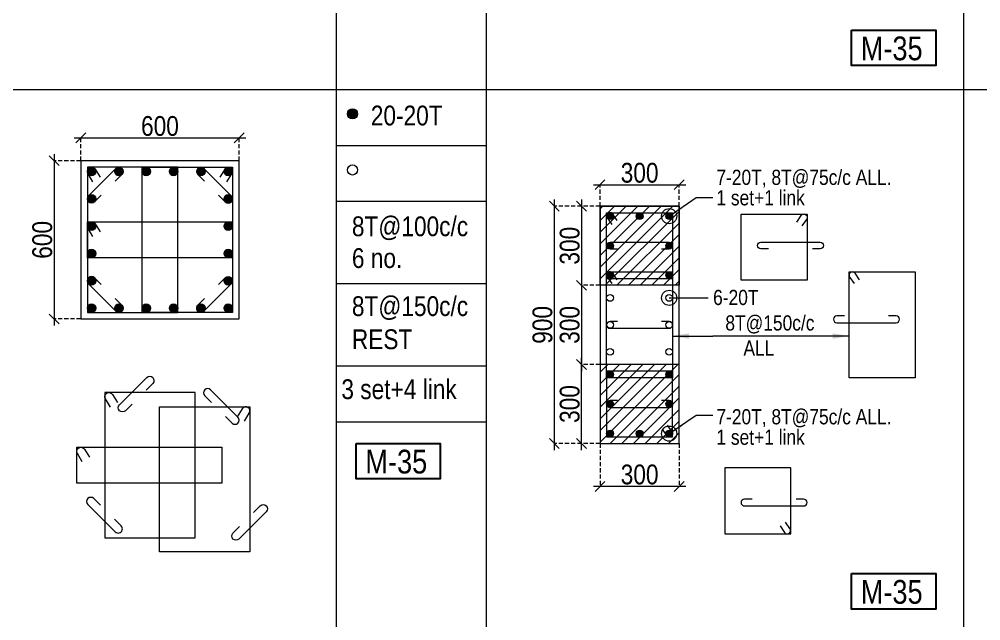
# Model space of a CAD drawing. Header units: millimetres. Extents: x 1112055 to 3390982, y -148532 to 766891.
# Drawn here: x 2099967 to 2114544, y 171545 to 180665 of the extents above; entities that cross this region are included whole.
import ezdxf
from ezdxf.enums import TextEntityAlignment as Align

# ---------------------------------------------------------------- set-up
doc = ezdxf.new("R2010")
doc.units = ezdxf.units.MM
doc.header["$PDMODE"] = 35
doc.header["$PDSIZE"] = -25
doc.linetypes.add('DASHED2', pattern=[0.375, 0.25, -0.125])
doc.linetypes.add('Hidden', pattern=[9.525, 6.35, -3.175])
for name, color, linetype, lineweight in [('B COL', 1, 'Continuous', 30), ('B COL. SIZE DIM', 220, 'Continuous', 25), ('B COLSCH', 204, 'Continuous', 20), ('B COLUMN', 1, 'Hidden', 9), ('B STEEL', 34, 'Continuous', 15), ('B-ST TEXT', 7, 'Continuous', 9), ('F HATCH', 251, 'Continuous', 18)]:
    doc.layers.add(name, color=color, linetype=linetype, lineweight=lineweight)
doc.layers.add('B TEXT', color=7, linetype='Continuous')
doc.styles.add('dim inside', font='romans.shx', dxfattribs={"width": 0.8, "height": 125})
doc.styles.add('SWINC', font='swissc.ttf')
doc.styles.add('TAHOMA', font='tahoma.ttf')
doc.dimstyles.new('dim inside', dxfattribs={"dimtxt": 125, "dimasz": 100, "dimexe": 0, "dimexo": 0, "dimgap": 10, "dimtad": 0, "dimdec": 0, "dimzin": 0, "dimdsep": 46, "dimtxsty": 'dim inside', "dimblk": 'SMALL', "dimcen": 0.09, "dimadec": 0, "dimazin": 0, "dimtfac": 1, "dimtdec": 0, "dimtofl": 0, "dimtmove": 0, "dimatfit": 3, "dimfxl": 1, "dimtolj": 1, "dimtzin": 0, "dimarcsym": 2})
doc.dimstyles.new('PARESH', dxfattribs={"dimscale": 0, "dimtxt": 300, "dimasz": 150, "dimexe": 150, "dimexo": 150, "dimgap": 25, "dimtad": 1, "dimdec": 0, "dimzin": 0, "dimdsep": 46, "dimtxsty": 'TAHOMA', "dimblk": 'ARCHTICK', "dimcen": 100, "dimdle": 150, "dimclrd": 251, "dimclre": 251, "dimclrt": 6, "dimadec": 0, "dimazin": 0, "dimtfac": 1, "dimtdec": 0, "dimtix": 1, "dimtofl": 0, "dimtmove": 0, "dimatfit": 2, "dimfxl": 0.18, "dimtolj": 1, "dimtzin": 0, "dimlwd": 9, "dimlwe": 9, "dimarcsym": 0})
pattern_1 = [(45, (1207859.92, 105429.73), (-88.388348, 88.388348), [])]

# ---------------------------------------------------------------- blocks, each defined once
blk = doc.blocks.new('_Oblique')
at = {"color": 0, "linetype": 'ByBlock', "lineweight": -2}
blk.add_line((-0.5, -0.5), (0.5, 0.5), dxfattribs=at)
blk = doc.blocks.new('*D293')
at = {"layer": 'B COL. SIZE DIM', "color": 250, "lineweight": 9, "ltscale": 250, "transparency": 16777216}
blk.add_line((2100800, 178865), (2103400, 178865), dxfattribs=at)
at = {"layer": 'B COL. SIZE DIM', "color": 250, "linetype": 'DASHED2', "lineweight": 9, "ltscale": 250, "transparency": 16777216}
for p, q in [((2100900, 178520), (2100900, 178865)), ((2103300, 178520), (2103300, 178865))]:
    blk.add_line(p, q, dxfattribs=at)
at = {"layer": 'Defpoints', "color": 0, "ltscale": 250, "transparency": 16777216}
for p in [(2103300, 178865), (2100900, 178520), (2103300, 178520)]:
    blk.add_point(p, dxfattribs=at)
at = {"layer": 'B COL. SIZE DIM', "color": 250, "lineweight": 9, "ltscale": 250, "transparency": 16777216, "xscale": 150, "yscale": 150, "zscale": 150, "rotation": 180}
blk.add_blockref('_Oblique', (2100900, 178865), dxfattribs=at)
at = {"layer": 'B COL. SIZE DIM', "color": 250, "lineweight": 9, "ltscale": 250, "transparency": 16777216, "xscale": 150, "yscale": 150, "zscale": 150}
blk.add_blockref('_Oblique', (2103300, 178865), dxfattribs=at)
at = {"layer": 'B COL. SIZE DIM', "color": 6, "ltscale": 250, "transparency": 16777216, "insert": (2102100, 179044), "char_height": 300, "attachment_point": 5, "style": 'SWINC'}
blk.add_mtext('\\A1;600', dxfattribs=at)
blk = doc.blocks.new('*D294')
at = {"layer": 'B COL. SIZE DIM', "color": 250, "lineweight": 9, "ltscale": 250, "transparency": 16777216}
blk.add_line((2100496, 178620), (2100496, 176020), dxfattribs=at)
at = {"layer": 'B COL. SIZE DIM', "color": 250, "linetype": 'DASHED2', "lineweight": 9, "ltscale": 250, "transparency": 16777216}
for p, q in [((2100900, 178520), (2100496, 178520)), ((2100900, 176120), (2100496, 176120))]:
    blk.add_line(p, q, dxfattribs=at)
at = {"layer": 'Defpoints', "color": 0, "ltscale": 250, "transparency": 16777216}
for p in [(2100900, 178520), (2100496, 176120), (2100900, 176120)]:
    blk.add_point(p, dxfattribs=at)
at = {"layer": 'B COL. SIZE DIM', "color": 250, "lineweight": 9, "ltscale": 250, "transparency": 16777216, "xscale": 150, "yscale": 150, "zscale": 150}
for p, rotation in [((2100496, 178520), 90), ((2100496, 176120), 270)]:
    blk.add_blockref('_Oblique', p, dxfattribs=dict(at, rotation=rotation))
at = {"layer": 'B COL. SIZE DIM', "color": 6, "ltscale": 250, "transparency": 16777216, "insert": (2100317, 177320), "char_height": 300, "attachment_point": 5, "rotation": 90, "style": 'SWINC'}
blk.add_mtext('\\A1;600', dxfattribs=at)
blk = doc.blocks.new('*D344')
at = {"layer": 'B COL. SIZE DIM', "color": 250, "lineweight": 9, "ltscale": 250, "transparency": 16777216}
blk.add_line((2108672, 178156), (2110072, 178156), dxfattribs=at)
at = {"layer": 'B COL. SIZE DIM', "color": 250, "linetype": 'DASHED2', "lineweight": 9, "ltscale": 250, "transparency": 16777216}
for p, q in [((2108772, 177831), (2108772, 178156)), ((2109972, 177831), (2109972, 178156))]:
    blk.add_line(p, q, dxfattribs=at)
at = {"layer": 'Defpoints', "color": 0, "ltscale": 250, "transparency": 16777216}
for p in [(2109972, 178156), (2108772, 177831), (2109972, 177831)]:
    blk.add_point(p, dxfattribs=at)
at = {"layer": 'B COL. SIZE DIM', "color": 250, "lineweight": 9, "ltscale": 250, "transparency": 16777216, "xscale": 150, "yscale": 150, "zscale": 150, "rotation": 180}
blk.add_blockref('_Oblique', (2108772, 178156), dxfattribs=at)
at = {"layer": 'B COL. SIZE DIM', "color": 250, "lineweight": 9, "ltscale": 250, "transparency": 16777216, "xscale": 150, "yscale": 150, "zscale": 150}
blk.add_blockref('_Oblique', (2109972, 178156), dxfattribs=at)
at = {"layer": 'B COL. SIZE DIM', "color": 6, "ltscale": 250, "transparency": 16777216, "insert": (2109372, 178335), "char_height": 300, "attachment_point": 5, "style": 'SWINC'}
blk.add_mtext('\\A1;300', dxfattribs=at)
blk = doc.blocks.new('*D345')
at = {"layer": 'B COL. SIZE DIM', "color": 250, "lineweight": 9, "ltscale": 250, "transparency": 16777216}
blk.add_line((2108492, 176731), (2108492, 175331), dxfattribs=at)
at = {"layer": 'B COL. SIZE DIM', "color": 250, "linetype": 'DASHED2', "lineweight": 9, "ltscale": 250, "transparency": 16777216}
for p, q in [((2108772, 176631), (2108492, 176631)), ((2108772, 175431), (2108492, 175431))]:
    blk.add_line(p, q, dxfattribs=at)
at = {"layer": 'Defpoints', "color": 0, "ltscale": 250, "transparency": 16777216}
for p in [(2108772, 176631), (2108492, 175431), (2108772, 175431)]:
    blk.add_point(p, dxfattribs=at)
at = {"layer": 'B COL. SIZE DIM', "color": 250, "lineweight": 9, "ltscale": 250, "transparency": 16777216, "xscale": 150, "yscale": 150, "zscale": 150}
for p, rotation in [((2108492, 176631), 90), ((2108492, 175431), 270)]:
    blk.add_blockref('_Oblique', p, dxfattribs=dict(at, rotation=rotation))
at = {"layer": 'B COL. SIZE DIM', "color": 6, "ltscale": 250, "transparency": 16777216, "insert": (2108313, 176031), "char_height": 300, "attachment_point": 5, "rotation": 90, "style": 'SWINC'}
blk.add_mtext('\\A1;300', dxfattribs=at)
blk = doc.blocks.new('*D346')
at = {"layer": 'B COL. SIZE DIM', "color": 250, "lineweight": 9, "ltscale": 250, "transparency": 16777216}
blk.add_line((2108492, 177931), (2108492, 176531), dxfattribs=at)
at = {"layer": 'B COL. SIZE DIM', "color": 250, "linetype": 'DASHED2', "lineweight": 9, "ltscale": 250, "transparency": 16777216}
for p, q in [((2108772, 177831), (2108492, 177831)), ((2108772, 176631), (2108492, 176631))]:
    blk.add_line(p, q, dxfattribs=at)
at = {"layer": 'Defpoints', "color": 0, "ltscale": 250, "transparency": 16777216}
for p in [(2108772, 177831), (2108492, 176631), (2108772, 176631)]:
    blk.add_point(p, dxfattribs=at)
at = {"layer": 'B COL. SIZE DIM', "color": 250, "lineweight": 9, "ltscale": 250, "transparency": 16777216, "xscale": 150, "yscale": 150, "zscale": 150}
for p, rotation in [((2108492, 177831), 90), ((2108492, 176631), 270)]:
    blk.add_blockref('_Oblique', p, dxfattribs=dict(at, rotation=rotation))
at = {"layer": 'B COL. SIZE DIM', "color": 6, "ltscale": 250, "transparency": 16777216, "insert": (2108313, 177231), "char_height": 300, "attachment_point": 5, "rotation": 90, "style": 'SWINC'}
blk.add_mtext('\\A1;300', dxfattribs=at)
blk = doc.blocks.new('*D347')
at = {"layer": 'B COL. SIZE DIM', "color": 250, "lineweight": 9, "ltscale": 250, "transparency": 16777216}
blk.add_line((2108492, 174131), (2108492, 175531), dxfattribs=at)
at = {"layer": 'B COL. SIZE DIM', "color": 250, "linetype": 'DASHED2', "lineweight": 9, "ltscale": 250, "transparency": 16777216}
for p, q in [((2108772, 175431), (2108492, 175431)), ((2108772, 174231), (2108492, 174231))]:
    blk.add_line(p, q, dxfattribs=at)
at = {"layer": 'Defpoints', "color": 0, "ltscale": 250, "transparency": 16777216}
for p in [(2108492, 175431), (2108772, 175431), (2108772, 174231)]:
    blk.add_point(p, dxfattribs=at)
at = {"layer": 'B COL. SIZE DIM', "color": 250, "lineweight": 9, "ltscale": 250, "transparency": 16777216, "xscale": 150, "yscale": 150, "zscale": 150}
for p, rotation in [((2108492, 175431), 90), ((2108492, 174231), 270)]:
    blk.add_blockref('_Oblique', p, dxfattribs=dict(at, rotation=rotation))
at = {"layer": 'B COL. SIZE DIM', "color": 6, "ltscale": 250, "transparency": 16777216, "insert": (2108313, 174831), "char_height": 300, "attachment_point": 5, "rotation": 90, "style": 'SWINC'}
blk.add_mtext('\\A1;300', dxfattribs=at)
blk = doc.blocks.new('*D348')
at = {"layer": 'B COL. SIZE DIM', "color": 250, "lineweight": 9, "ltscale": 250, "transparency": 16777216}
blk.add_line((2108079, 177931), (2108079, 174131), dxfattribs=at)
at = {"layer": 'B COL. SIZE DIM', "color": 250, "linetype": 'DASHED2', "lineweight": 9, "ltscale": 250, "transparency": 16777216}
for p, q in [((2108772, 177831), (2108079, 177831)), ((2108772, 174231), (2108079, 174231))]:
    blk.add_line(p, q, dxfattribs=at)
at = {"layer": 'Defpoints', "color": 0, "ltscale": 250, "transparency": 16777216}
for p in [(2108772, 177831), (2108079, 174231), (2108772, 174231)]:
    blk.add_point(p, dxfattribs=at)
at = {"layer": 'B COL. SIZE DIM', "color": 250, "lineweight": 9, "ltscale": 250, "transparency": 16777216, "xscale": 150, "yscale": 150, "zscale": 150}
for p, rotation in [((2108079, 177831), 90), ((2108079, 174231), 270)]:
    blk.add_blockref('_Oblique', p, dxfattribs=dict(at, rotation=rotation))
at = {"layer": 'B COL. SIZE DIM', "color": 6, "ltscale": 250, "transparency": 16777216, "insert": (2107900, 176031), "char_height": 300, "attachment_point": 5, "rotation": 90, "style": 'SWINC'}
blk.add_mtext('\\A1;900', dxfattribs=at)
blk = doc.blocks.new('*D442')
at = {"layer": 'B COL. SIZE DIM', "color": 250, "linetype": 'DASHED2', "lineweight": 9, "ltscale": 250, "transparency": 16777216}
for p, q in [((2108772, 174231), (2108772, 173582)), ((2109972, 174231), (2109972, 173582))]:
    blk.add_line(p, q, dxfattribs=at)
at = {"layer": 'B COL. SIZE DIM', "color": 250, "lineweight": 9, "ltscale": 250, "transparency": 16777216}
blk.add_line((2110072, 173582), (2108672, 173582), dxfattribs=at)
at = {"layer": 'Defpoints', "color": 0, "ltscale": 250, "transparency": 16777216}
for p in [(2108772, 174231), (2109972, 174231), (2108772, 173582)]:
    blk.add_point(p, dxfattribs=at)
at = {"layer": 'B COL. SIZE DIM', "color": 250, "lineweight": 9, "ltscale": 250, "transparency": 16777216, "xscale": 150, "yscale": 150, "zscale": 150, "rotation": 180}
blk.add_blockref('_Oblique', (2108772, 173582), dxfattribs=at)
at = {"layer": 'B COL. SIZE DIM', "color": 250, "lineweight": 9, "ltscale": 250, "transparency": 16777216, "xscale": 150, "yscale": 150, "zscale": 150}
blk.add_blockref('_Oblique', (2109972, 173582), dxfattribs=at)
at = {"layer": 'B COL. SIZE DIM', "color": 6, "ltscale": 250, "transparency": 16777216, "insert": (2109372, 173761), "char_height": 300, "attachment_point": 5, "style": 'SWINC'}
blk.add_mtext('\\A1;300', dxfattribs=at)
blk = doc.blocks.new('_ArchTick')
at = {"color": 0, "linetype": 'ByBlock', "const_width": 0.15}
blk.add_lwpolyline([(-0.5, -0.5), (0.5, 0.5)], dxfattribs=at)

msp = doc.modelspace()

# ---------------------------------------------------------------- hatches: boundary and pattern name
at = {"layer": 'B STEEL', "lineweight": 9, "ltscale": 0.5}
h = msp.add_hatch(color=34, dxfattribs=at)
edge = h.paths.add_edge_path()
edge.add_arc((2105018.5, 179229.5), 76.8, 0, 360)
h = msp.add_hatch(color=34, dxfattribs=at)
edge = h.paths.add_edge_path()
edge.add_arc((2101064.2, 178356.3), 64, 0, 360)
h = msp.add_hatch(color=34, dxfattribs=at)
edge = h.paths.add_edge_path()
edge.add_arc((2101478.6, 178356.3), 64, 180, 540, ccw=False)
at = {"layer": 'B STEEL'}
h = msp.add_hatch(color=34, dxfattribs=at)
edge = h.paths.add_edge_path()
edge.add_arc((2101893, 178356.3), 64, 0, 360)
h = msp.add_hatch(color=34, dxfattribs=at)
edge = h.paths.add_edge_path()
edge.add_arc((2102307.4, 178356.3), 64, 0, 360)
at = {"layer": 'B STEEL', "lineweight": 9, "ltscale": 0.5}
h = msp.add_hatch(color=34, dxfattribs=at)
edge = h.paths.add_edge_path()
edge.add_arc((2102721.8, 178356.3), 64, 180, 540, ccw=False)
h = msp.add_hatch(color=34, dxfattribs=at)
edge = h.paths.add_edge_path()
edge.add_arc((2103136.1, 178356.3), 64, 180, 540, ccw=False)
h = msp.add_hatch(color=34, dxfattribs=at)
edge = h.paths.add_edge_path()
edge.add_arc((2101064.2, 177941.9), 64, 0, 360)
h = msp.add_hatch(color=34, dxfattribs=at)
edge = h.paths.add_edge_path()
edge.add_arc((2103136.1, 177941.9), 64, 180, 540, ccw=False)
at = {"layer": 'B STEEL', "lineweight": 13}
h = msp.add_hatch(color=256, dxfattribs=at)
h.dxf.hatch_style = 1
edge = h.paths.add_edge_path()
edge.add_arc((2108923.5, 177679.9), 51.4, 0, 360)
h = msp.add_hatch(color=256, dxfattribs=at)
h.dxf.hatch_style = 1
edge = h.paths.add_edge_path()
edge.add_arc((2109372.1, 177679.9), 51.4, 0, 360)
h = msp.add_hatch(color=256, dxfattribs=at)
h.dxf.hatch_style = 1
edge = h.paths.add_edge_path()
edge.add_arc((2109820.7, 177679.9), 51.4, 0, 360)
at = {"layer": 'B STEEL'}
h = msp.add_hatch(color=34, dxfattribs=at)
edge = h.paths.add_edge_path()
edge.add_arc((2101064.2, 177527.5), 64, 0, 360)
h = msp.add_hatch(color=34, dxfattribs=at)
edge = h.paths.add_edge_path()
edge.add_arc((2103136.1, 177527.5), 64, 0, 360)
at = {"layer": 'B STEEL', "lineweight": 13}
h = msp.add_hatch(color=256, dxfattribs=at)
h.dxf.hatch_style = 1
edge = h.paths.add_edge_path()
edge.add_arc((2108923.5, 177231.3), 51.4, 0, 360)
h = msp.add_hatch(color=256, dxfattribs=at)
h.dxf.hatch_style = 1
edge = h.paths.add_edge_path()
edge.add_arc((2109820.7, 177231.3), 51.4, 0, 360)
at = {"layer": 'B STEEL'}
h = msp.add_hatch(color=34, dxfattribs=at)
edge = h.paths.add_edge_path()
edge.add_arc((2101064.2, 177113.1), 64, 0, 360)
h = msp.add_hatch(color=34, dxfattribs=at)
edge = h.paths.add_edge_path()
edge.add_arc((2103136.1, 177113.1), 64, 0, 360)
at = {"layer": 'B STEEL', "lineweight": 13}
h = msp.add_hatch(color=256, dxfattribs=at)
h.dxf.hatch_style = 1
edge = h.paths.add_edge_path()
edge.add_arc((2108923.5, 176782.7), 51.4, 0, 360)
h = msp.add_hatch(color=256, dxfattribs=at)
h.dxf.hatch_style = 1
edge = h.paths.add_edge_path()
edge.add_arc((2109820.7, 176782.7), 51.4, 0, 360)
at = {"layer": 'B STEEL', "lineweight": 9, "ltscale": 0.5}
h = msp.add_hatch(color=34, dxfattribs=at)
edge = h.paths.add_edge_path()
edge.add_arc((2101064.2, 176698.7), 64, 0, 360)
h = msp.add_hatch(color=34, dxfattribs=at)
edge = h.paths.add_edge_path()
edge.add_arc((2103136.1, 176698.7), 64, 180, 540, ccw=False)
h = msp.add_hatch(color=34, dxfattribs=at)
edge = h.paths.add_edge_path()
edge.add_arc((2101064.2, 176284.3), 64, 0, 360, ccw=False)
h = msp.add_hatch(color=34, dxfattribs=at)
edge = h.paths.add_edge_path()
edge.add_arc((2101478.6, 176284.3), 64, -180, 180)
at = {"layer": 'B STEEL'}
h = msp.add_hatch(color=34, dxfattribs=at)
edge = h.paths.add_edge_path()
edge.add_arc((2101893, 176284.3), 64, 0, 360)
h = msp.add_hatch(color=34, dxfattribs=at)
edge = h.paths.add_edge_path()
edge.add_arc((2102307.4, 176284.3), 64, 0, 360)
at = {"layer": 'B STEEL', "lineweight": 9, "ltscale": 0.5}
h = msp.add_hatch(color=34, dxfattribs=at)
edge = h.paths.add_edge_path()
edge.add_arc((2102721.8, 176284.3), 64, -180, 180)
h = msp.add_hatch(color=34, dxfattribs=at)
edge = h.paths.add_edge_path()
edge.add_arc((2103136.1, 176284.3), 64, -180, 180)
at = {"layer": 'B STEEL', "lineweight": 13}
h = msp.add_hatch(color=256, dxfattribs=at)
h.dxf.hatch_style = 1
edge = h.paths.add_edge_path()
edge.add_arc((2108923.5, 175279.9), 51.4, 0, 360)
h = msp.add_hatch(color=256, dxfattribs=at)
h.dxf.hatch_style = 1
edge = h.paths.add_edge_path()
edge.add_arc((2109820.7, 175279.9), 51.4, 0, 360)
h = msp.add_hatch(color=256, dxfattribs=at)
h.dxf.hatch_style = 1
edge = h.paths.add_edge_path()
edge.add_arc((2108923.5, 174831.3), 51.4, 0, 360)
h = msp.add_hatch(color=256, dxfattribs=at)
h.dxf.hatch_style = 1
edge = h.paths.add_edge_path()
edge.add_arc((2109820.7, 174831.3), 51.4, 0, 360)
h = msp.add_hatch(color=256, dxfattribs=at)
h.dxf.hatch_style = 1
edge = h.paths.add_edge_path()
edge.add_arc((2108923.5, 174382.7), 51.4, 0, 360)
h = msp.add_hatch(color=256, dxfattribs=at)
h.dxf.hatch_style = 1
edge = h.paths.add_edge_path()
edge.add_arc((2109372.1, 174382.7), 51.4, 0, 360)
h = msp.add_hatch(color=256, dxfattribs=at)
h.dxf.hatch_style = 1
edge = h.paths.add_edge_path()
edge.add_arc((2109820.7, 174382.7), 51.4, 0, 360)
at = {"layer": 'F HATCH', "lineweight": 0}
h = msp.add_hatch(dxfattribs=at)
h.set_pattern_fill('ANSI31', color=250, scale=1000)
h.set_pattern_definition(pattern_1)
h.paths.add_polyline_path([(2108772.1, 177831.3), (2109972.1, 177831.3), (2109972.1, 176631.3), (2108772.1, 176631.3)])
h = msp.add_hatch(dxfattribs=at)
h.set_pattern_fill('ANSI31', color=250, scale=1000)
h.set_pattern_definition(pattern_1)
h.paths.add_polyline_path([(2108772.1, 174231.3), (2109972.1, 174231.3), (2109972.1, 175431.3), (2108772.1, 175431.3)])

# ---------------------------------------------------------------- linework, layer by layer
at = {"layer": 'B COL', "lineweight": 13}
for points in [[(2108772.1, 174231.3), (2109972.1, 174231.3), (2109972.1, 177831.3), (2108772.1, 177831.3)], [(2108772.1, 177831.3), (2109972.1, 177831.3), (2109972.1, 176631.3), (2108772.1, 176631.3)], [(2108772.1, 174231.3), (2109972.1, 174231.3), (2109972.1, 175431.3), (2108772.1, 175431.3)]]:
    msp.add_lwpolyline(points, close=True, dxfattribs=at)
at = {"layer": 'B COLSCH', "color": 250, "lineweight": 0}
for p, q in [((2104772.3, 196077.4), (2104772.3, 146638.4)), ((2107046.6, 196077.4), (2107046.6, 139385.8)), ((2114280.2, 196077.4), (2114280.2, 139385.8)), ((2087919, 179597.8), (2215549.8, 179597.8)), ((2104772.3, 178752.8), (2107046.6, 178752.8)), ((2104772.3, 177907.8), (2107046.6, 177907.8)), ((2104772.3, 176658), (2107046.6, 176658)), ((2104772.3, 175408.2), (2107046.6, 175408.2)), ((2104772.3, 174563.2), (2107046.6, 174563.2))]:
    msp.add_line(p, q, dxfattribs=at)
at = {"layer": 'B COLUMN', "color": 1, "linetype": 'ByBlock', "lineweight": 20}
msp.add_lwpolyline([(2100900.2, 176120.3), (2103300.2, 176120.3), (2103300.2, 178520.3), (2100900.2, 178520.3)], close=True, dxfattribs=at)
at = {"layer": 'B STEEL', "color": 34, "lineweight": 9, "ltscale": 0.5}
for points in [[(2101000.2, 176220.3), (2102371.4, 176220.3), (2102371.4, 178420.3), (2101000.2, 178420.3)], [(2103200.2, 176220.3), (2101828.9, 176220.3), (2101828.9, 178420.3), (2103200.2, 178420.3)], [(2101000.2, 177591.5), (2103200.2, 177591.5), (2103200.2, 177049.1), (2101000.2, 177049.1)], [(2101264.2, 172804.7), (2102635.4, 172804.7), (2102635.4, 175004.7), (2101264.2, 175004.7)], [(2103464.2, 172590.1), (2102092.9, 172590.1), (2102092.9, 174790.1), (2103464.2, 174790.1)], [(2100838.2, 174175.9), (2103038.2, 174175.9), (2103038.2, 173633.5), (2100838.2, 173633.5)]]:
    msp.add_lwpolyline(points, close=True, dxfattribs=at)
for points in [[(2101084.4, 178201.2), (2101009.7, 178322.7, -1), (2101118.7, 178389.8), (2101193.5, 178268.3)], [(2101210.3, 177997.5), (2101109.5, 177896.6, -1), (2101018.9, 177987.1), (2101433.3, 178401.5, -1), (2101523.8, 178311), (2101423, 178210.1)], [(2102990, 177997.5), (2103090.9, 177896.6, 1), (2103181.4, 177987.1), (2102767, 178401.5, 1), (2102676.5, 178311), (2102777.4, 178210.1)], [(2103115.9, 178201.2), (2103190.7, 178322.7, 1), (2103081.6, 178389.8), (2103006.9, 178268.3)], [(2101084.4, 177372.4), (2101009.7, 177493.9, -1), (2101118.7, 177561), (2101193.5, 177439.6)], [(2109038.1, 177179.9), (2108923.5, 177179.9, -1), (2108923.5, 177282.7), (2109820.7, 177282.7, -1), (2109820.7, 177179.9), (2109706.2, 177179.9)], [(2111326.4, 177183), (2111211.8, 177183, -1), (2111211.8, 177285.8), (2112109, 177285.8, -1), (2112109, 177183), (2111994.5, 177183)], [(2101210.3, 176643.1), (2101109.5, 176744, 1), (2101018.9, 176653.4), (2101433.3, 176239, 1), (2101523.8, 176329.6), (2101423, 176430.4)], [(2102990, 176643.1), (2103090.9, 176744, -1), (2103181.4, 176653.4), (2102767, 176239, -1), (2102676.5, 176329.6), (2102777.4, 176430.4)], [(2101677.3, 174830.1), (2101576.4, 174729.3, -1), (2101485.9, 174819.8), (2101900.2, 175234.2, -1), (2101990.8, 175143.7), (2101889.9, 175042.8)], [(2101348.4, 174785.6), (2101273.7, 174907.1, -1), (2101382.7, 174974.2), (2101457.5, 174852.8)], [(2103091.9, 174642.6), (2103192.7, 174541.8, 1), (2103283.3, 174632.3), (2102868.9, 175046.7, 1), (2102778.3, 174956.1), (2102879.2, 174855.3)], [(2103379.9, 174571.1), (2103454.7, 174692.5, 1), (2103345.6, 174759.7), (2103270.9, 174638.2)], [(2109038.1, 174882.7), (2108923.5, 174882.7, 1), (2108923.5, 174779.9), (2109820.7, 174779.9, 1), (2109820.7, 174882.7), (2109706.2, 174882.7)], [(2100922.5, 173956.9), (2100847.7, 174078.3, -1), (2100956.8, 174145.5), (2101031.5, 174024)], [(2101198.1, 173296.5), (2101097.3, 173397.4, 1), (2101006.7, 173306.8), (2101421.1, 172892.4, 1), (2101511.7, 172983), (2101410.8, 173083.8)], [(2111075.9, 173388.4), (2110961.3, 173388.4, 1), (2110961.3, 173285.5), (2111858.5, 173285.5, 1), (2111858.5, 173388.4), (2111743.9, 173388.4)], [(2103520.4, 173188.6), (2103621.3, 173289.4, -1), (2103711.8, 173198.9), (2103297.4, 172784.5, -1), (2103206.9, 172875), (2103307.8, 172975.9)]]:
    msp.add_lwpolyline(points, format="xyb", dxfattribs=at)
at = {"layer": 'B STEEL', "lineweight": 13}
for points in [[(2108872.1, 177731.3), (2109872.1, 177731.3), (2109872.1, 176731.3), (2108872.1, 176731.3)], [(2110912.8, 177709.7), (2111912.8, 177709.7), (2111912.8, 176709.7), (2110912.8, 176709.7)], [(2108872.1, 174331.3), (2109872.1, 174331.3), (2109872.1, 175331.3), (2108872.1, 175331.3)], [(2110662.2, 172861.7), (2111662.2, 172861.7), (2111662.2, 173861.7), (2110662.2, 173861.7)]]:
    msp.add_lwpolyline(points, close=True, dxfattribs=at)
for points in [[(2109029.1, 177611.1), (2108964.4, 177711.1, 1), (2108882.7, 177648.7), (2108951.7, 177553.8)], [(2111755.7, 177589.5), (2111820.5, 177689.5, -1), (2111902.2, 177627.1), (2111833.2, 177532.2)], [(2109715.1, 174451.5), (2109779.9, 174351.5, 1), (2109861.6, 174413.9), (2109792.5, 174508.8)], [(2111505.2, 172981.9), (2111570, 172881.9, 1), (2111651.7, 172944.3), (2111582.7, 173039.2)]]:
    msp.add_lwpolyline(points, format="xyb", dxfattribs=at)
at = {"layer": 'B STEEL', "color": 3, "lineweight": 13}
for points in [[(2109872.1, 175228.5), (2108872.1, 175228.5), (2108872.1, 176834.1), (2109872.1, 176834.1)], [(2113546.9, 175228.5), (2112546.9, 175228.5), (2112546.9, 176834.1), (2113546.9, 176834.1)]]:
    msp.add_lwpolyline(points, close=True, dxfattribs=at)
for points in [[(2109029.1, 176714), (2108964.4, 176813.9, 1), (2108882.7, 176751.5), (2108951.7, 176656.6)], [(2112703.9, 176714), (2112639.1, 176813.9, 1), (2112557.4, 176751.5), (2112626.4, 176656.6)], [(2112477.5, 176167.1), (2112363, 176167.1, 1), (2112363, 176064.3), (2113260.2, 176064.3, 1), (2113260.2, 176167.1), (2113145.6, 176167.1)], [(2109038.1, 176082.1), (2108923.5, 176082.1, 1), (2108923.5, 175979.3), (2109820.7, 175979.3, 1), (2109820.7, 176082.1), (2109706.2, 176082.1)]]:
    msp.add_lwpolyline(points, format="xyb", dxfattribs=at)
at = {"layer": 'B STEEL', "color": 34, "lineweight": 9, "ltscale": 0.5}
for centre, radius in [((2105018.5, 179229.5), 76.8), ((2105018.5, 178379.2), 76.8), ((2101064.2, 178356.3), 64), ((2101478.6, 178356.3), 64), ((2101893, 178356.3), 64), ((2102307.4, 178356.3), 64), ((2102721.8, 178356.3), 64), ((2103136.1, 178356.3), 64), ((2101064.2, 177941.9), 64), ((2103136.1, 177941.9), 64), ((2101064.2, 177527.5), 64), ((2103136.1, 177527.5), 64), ((2101064.2, 177113.1), 64), ((2103136.1, 177113.1), 64), ((2101064.2, 176698.7), 64), ((2103136.1, 176698.7), 64), ((2101064.2, 176284.3), 64), ((2101478.6, 176284.3), 64), ((2101893, 176284.3), 64), ((2102307.4, 176284.3), 64), ((2102721.8, 176284.3), 64), ((2103136.1, 176284.3), 64)]:
    msp.add_circle(centre, radius, dxfattribs=at)
at = {"layer": 'B STEEL', "lineweight": 13}
for centre in [(2108923.5, 177679.9), (2109372.1, 177679.9), (2109820.7, 177679.9), (2108923.5, 177231.3), (2109820.7, 177231.3), (2108923.5, 176782.7), (2109820.7, 176782.7), (2108923.5, 176439.9), (2109820.7, 176439.9), (2108923.5, 176030.7), (2109820.7, 176030.7), (2108923.5, 175622.7), (2109820.7, 175622.7), (2108923.5, 175279.9), (2109820.7, 175279.9), (2108923.5, 174831.3), (2109820.7, 174831.3), (2108923.5, 174382.7), (2109372.1, 174382.7), (2109820.7, 174382.7)]:
    msp.add_circle(centre, 51.4, dxfattribs=at)
at = {"layer": 'B TEXT', "color": 1}
for points in [[(2112586.1, 180499.4), (2113860.7, 180499.4), (2113860.7, 179961.4), (2112586.1, 179961.4)], [(2105075.9, 174234.2), (2106350.5, 174234.2), (2106350.5, 173696.2), (2105075.9, 173696.2)], [(2112586.1, 172259.5), (2113860.7, 172259.5), (2113860.7, 171721.5), (2112586.1, 171721.5)]]:
    msp.add_lwpolyline(points, close=True, dxfattribs=at)

# ---------------------------------------------------------------- texts
at = {"layer": 'B TEXT', "color": 1, "style": 'SWINC'}
for p in [(2112723.5, 179934.8), (2105213.3, 173669.7), (2112723.5, 171695)]:
    msp.add_text('M-35', height=360, dxfattribs=at).set_placement(p, align=Align.BOTTOM_LEFT)
at = {"layer": 'B TEXT', "style": 'SWINC'}
for s, p in [('20-20T', (2105297, 179054.9)), ('8T@100c/c', (2105010.1, 177375.1)), ('6 no.', (2105010.1, 176893.3)), ('8T@150c/c', (2105010.1, 176165.2)), ('REST', (2105010.1, 175662.8)), ('3 set+4 link', (2104850.5, 174905.7))]:
    msp.add_text(s, height=300, dxfattribs=at).set_placement(p)
at = {"layer": 'B TEXT', "lineweight": 15, "style": 'SWINC'}
for s, p in [('7-20T, 8T@75c/c ALL.', (2110535.7, 178083.8)), ('1 set+1 link', (2110535.7, 177773.6)), ('6-20T', (2110486.1, 176262.6)), ('8T@150c/c', (2110671.6, 175876.1)), ('ALL', (2110946.2, 175495.4)), ('7-20T, 8T@75c/c ALL.', (2110535.7, 174454)), ('1 set+1 link', (2110535.7, 174143.8))]:
    msp.add_text(s, height=230, dxfattribs=at).set_placement(p, align=Align.BOTTOM_LEFT)

# ---------------------------------------------------------------- dimensions: what is measured, and where the dimension line sits
at = {"layer": 'B COL. SIZE DIM', "color": 250, "ltscale": 250}
for base, p1, p2, picture, middle in [((2103300.2, 178865.2), (2100900.2, 178520.3), (2103300.2, 178520.3), '*D293', (2102100.2, 179044.2)), ((2109972.1, 178156.2), (2108772.1, 177831.3), (2109972.1, 177831.3), '*D344', (2109372.1, 178335)), ((2108772.1, 173581.8), (2109972.1, 174231.3), (2108772.1, 174231.3), '*D442', (2109372.1, 173760.6))]:
    dim = msp.add_linear_dim(base=base, p1=p1, p2=p2, dimstyle='dim inside', override={"dimtxt": 300, "dimasz": 150, "dimgap": 25, "dimtad": 3, "dimlfac": 0.25, "dimtxsty": 'SWINC', "dimblk1": 'Oblique', "dimblk2": 'Oblique', "dimsah": 1, "dimdle": 100, "dimclrd": 250, "dimclre": 250, "dimclrt": 6, "dimfxl": 1000, "dimlwd": 9, "dimlwe": 9}, dxfattribs=at)
    dim.commit()
    dim.dimension.update_dxf_attribs({"geometry": picture, "text_midpoint": middle})
for base, p1, p2, angle, picture, middle in [((2100496.3, 176120.3), (2100900.2, 178520.3), (2100900.2, 176120.3), 90, '*D294', (2100317.3, 177320.3)), ((2108079.4, 174231.3), (2108772.1, 177831.3), (2108772.1, 174231.3), 90, '*D348', (2107900.4, 176031.3)), ((2108491.6, 176631.3), (2108772.1, 177831.3), (2108772.1, 176631.3), 90, '*D346', (2108312.8, 177231.3)), ((2108491.6, 175431.3), (2108772.1, 176631.3), (2108772.1, 175431.3), 90, '*D345', (2108312.8, 176031.3)), ((2108491.6, 175431.3), (2108772.1, 174231.3), (2108772.1, 175431.3), 270, '*D347', (2108312.8, 174831.3))]:
    dim = msp.add_linear_dim(base=base, p1=p1, p2=p2, angle=angle, dimstyle='dim inside', override={"dimtxt": 300, "dimasz": 150, "dimgap": 25, "dimtad": 3, "dimlfac": 0.25, "dimtxsty": 'SWINC', "dimblk1": 'Oblique', "dimblk2": 'Oblique', "dimsah": 1, "dimdle": 100, "dimclrd": 250, "dimclre": 250, "dimclrt": 6, "dimfxl": 1000, "dimlwd": 9, "dimlwe": 9}, dxfattribs=at)
    dim.commit()
    dim.dimension.update_dxf_attribs({"geometry": picture, "text_midpoint": middle})

# ---------------------------------------------------------------- leaders
at = {"layer": 'B-ST TEXT', "lineweight": 15}
for points, override in [([(2109820.7, 177679.9), (2110227.9, 177959.5), (2110482.3, 177959.5)], {"dimscale": 1, "dimasz": 230, "dimtad": 0, "dimclrd": 0, "dimldrblk": 'Origin', "dimtfill": 2}), ([(2109820.7, 176439.9), (2110409.1, 176439.9)], {"dimscale": 1, "dimasz": 230, "dimtad": 0, "dimclrd": 0, "dimldrblk": 'Origin', "dimtfill": 2}), ([(2109872.1, 175861.2), (2110481.3, 175861.2)], {"dimscale": 1, "dimasz": 250, "dimtad": 0, "dimclrd": 0, "dimtfill": 2}), ([(2112546.9, 175861.2), (2110481.3, 175861.2)], {"dimscale": 1, "dimasz": 250, "dimtad": 0, "dimclrd": 0, "dimtfill": 2}), ([(2109820.7, 174382.7), (2110227.9, 174662.3), (2110482.3, 174662.3)], {"dimscale": 1, "dimasz": 230, "dimtad": 0, "dimclrd": 0, "dimldrblk": 'Origin', "dimtfill": 2})]:
    msp.add_leader(points, dimstyle='PARESH', override=override, dxfattribs=at)

doc.saveas('drawing.dxf')
